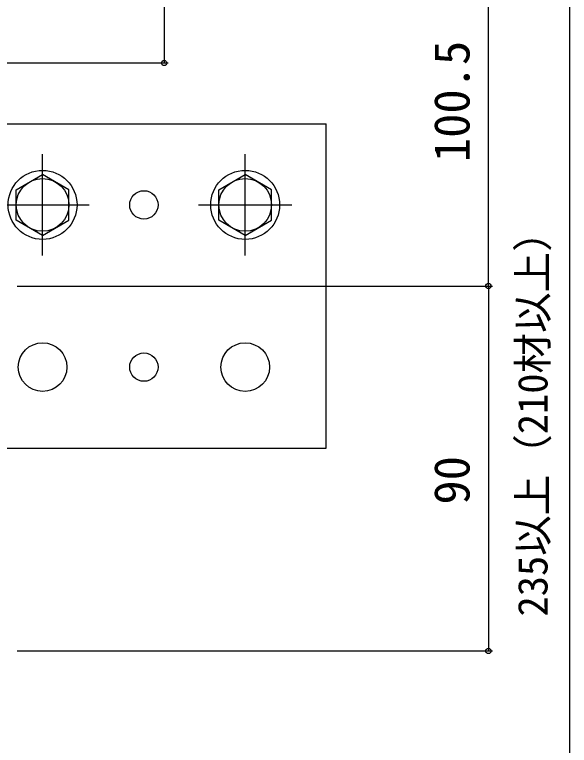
# Model space of a CAD drawing. Units: millimetres, scale not verified. Extents: x -525 to 525, y -782 to 778.
# Drawn here: x -176.9 to -40, y -417.1 to -236.9 of the extents above; entities that cross this region are included whole.
import ezdxf
from ezdxf.enums import TextEntityAlignment as Align

# ---------------------------------------------------------------- set-up
doc = ezdxf.new("R2010")
doc.units = ezdxf.units.MM
doc.header["$LTSCALE"] = 4
doc.layers.add('0-4_YKK_13', color=4, linetype='Continuous')
doc.layers.add('0-5_YKK_D', color=6, linetype='Continuous')
doc.styles.add('ＭＳ ゴシック', font='')
doc.styles.get('ＭＳ ゴシック').set_extended_font_data('MS Gothic')

msp = doc.modelspace()

# ---------------------------------------------------------------- linework, layer by layer
at = {"layer": '0-4_YKK_13'}
for p, q in [((-100, -343.8), (-100, -263.8)), ((-170, -296.306), (-170, -271.294)), ((-120, -296.306), (-120, -271.294)), ((-181.5, -283.8), (-158.5, -283.8)), ((-131.5, -283.8), (-108.5, -283.8)), ((-220, -343.8), (-100, -343.8))]:
    msp.add_line(p, q, dxfattribs=at)
for points in [[(-220, -343.8), (-220, -263.8), (-100, -263.8)], [(-170, -291.306), (-176.5, -287.553), (-176.5, -280.047), (-170, -276.294)], [(-170, -291.306), (-163.5, -287.553), (-163.5, -280.047), (-170, -276.294)], [(-120, -291.306), (-126.5, -287.553), (-126.5, -280.047), (-120, -276.294)], [(-120, -291.306), (-113.5, -287.553), (-113.5, -280.047), (-120, -276.294)]]:
    msp.add_lwpolyline(points, dxfattribs=at)
for centre, radius in [((-170, -283.8), 8.5), ((-120, -283.8), 8.5), ((-170, -283.8), 6.5), ((-120, -283.8), 6.5), ((-145, -283.8), 3.5), ((-170, -323.8), 6), ((-120, -323.8), 6), ((-145, -323.8), 3.5)]:
    msp.add_circle(centre, radius, dxfattribs=at)
at = {"layer": '0-5_YKK_D'}
for p, q in [((-140, -191.3), (-140, -248.8)), ((-60, -303.8), (-60, -203.3)), ((-40, -203.3), (-40, -438.3)), ((-304.5, -248.8), (-139, -248.8)), ((-176.3, -303.8), (-59, -303.8)), ((-176.3, -303.8), (-59, -303.8)), ((-60, -303.8), (-60, -393.8)), ((-176.3, -393.8), (-59, -393.8))]:
    msp.add_line(p, q, dxfattribs=at)
for centre in [(-140, -248.8), (-60, -303.8), (-60, -303.8), (-60, -393.8)]:
    msp.add_circle(centre, 0.637, dxfattribs=at)

# ---------------------------------------------------------------- texts
at = {"layer": '0-5_YKK_D', "style": 'ＭＳ ゴシック'}
for s, height, p in [('100.5', 8.798, (-62, -273.255)), ('235以上（210材以上）', 7.331, (-43.193, -385.289)), ('90', 8.798, (-62, -357.698))]:
    msp.add_text(s, height=height, rotation=90, dxfattribs=at).set_placement(p, align=Align.BOTTOM_LEFT)

doc.saveas('drawing.dxf')
